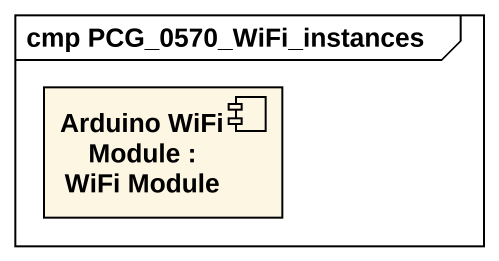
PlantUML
@startuml
mainframe cmp PCG_0570_WiFi_instances
component "Arduino WiFi Module : WiFi Module" as Arduino_WiFi_Module
@enduml
